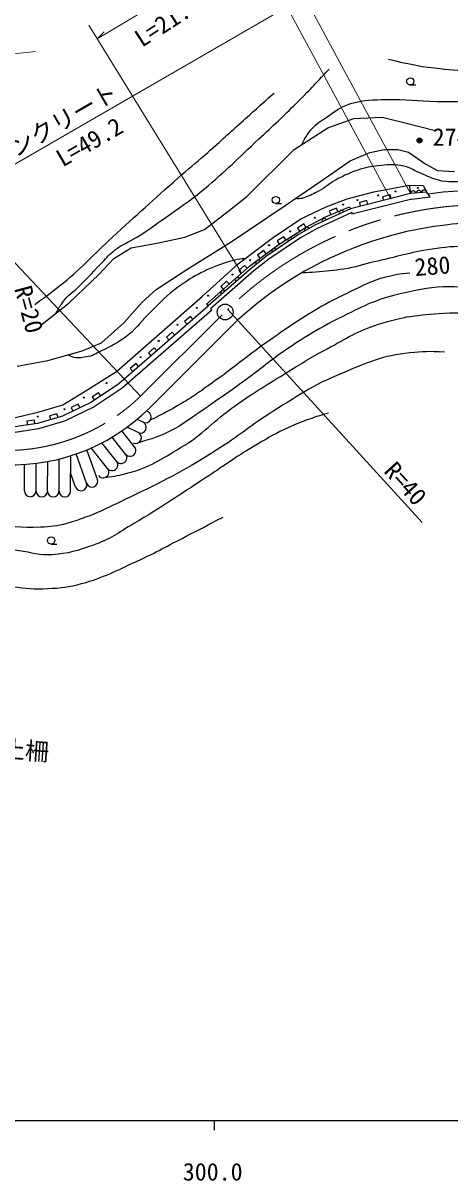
# Model space of a CAD drawing. Units: millimetres, scale not verified. Extents: x 40000 to 680000, y 20000 to 380000.
# Drawn here: x 348105 to 392543, y 198715 to 319355 of the extents above; entities that cross this region are included whole.
import ezdxf
from ezdxf.enums import TextEntityAlignment as Align

# ---------------------------------------------------------------- set-up
doc = ezdxf.new("R2010")
doc.units = ezdxf.units.MM
doc.header["$LTSCALE"] = 1000
doc.header["$PDMODE"] = 32
doc.header["$PDSIZE"] = 500
doc.linetypes.add('CHAIN', pattern=[18.5, 12, -1.5, 3.5, -1.5])
for name, color, linetype, lineweight in [('M-BGD', 7, 'Continuous', 25), ('M-BMK', 2, 'CHAIN', 13), ('M-BMK-SRVR', 3, 'Continuous', 25), ('M-STR-HTXT', 7, 'Continuous', 13), ('M-TTL-BAND', 7, 'Continuous', 25)]:
    doc.layers.add(name, color=color, linetype=linetype, lineweight=lineweight)
doc.styles.add('ＭＳ ゴシック', font='')
doc.styles.get('ＭＳ ゴシック').set_extended_font_data('MS Gothic')

msp = doc.modelspace()

# ---------------------------------------------------------------- linework, layer by layer
at = {"layer": 'M-BGD'}
for p, q in [((388421, 312915), (389011, 312919)), ((379831, 308460), (382532, 309415)), ((382532, 309415), (385507, 309552)), ((385507, 309552), (387908, 308979)), ((387908, 308979), (390883, 308187)), ((376337, 306195), (379831, 308460)), ((371398, 301283), (376337, 306195)), ((382179, 304991), (384198, 305865)), ((384198, 305865), (385745, 306192)), ((385745, 306192), (387127, 306192)), ((387127, 306192), (388255, 305901)), ((388255, 305901), (390056, 304664)), ((379104, 302881), (382179, 304991)), ((390056, 304664), (391257, 304009)), ((375392, 300352), (379104, 302881)), ((391257, 304009), (393022, 303882)), ((369433, 299727), (371398, 301283)), ((374413, 300553), (375003, 300557)), ((366977, 297844), (369433, 299727)), ((369771, 296568), (375392, 300352)), ((362037, 296425), (364930, 297053)), ((364930, 297053), (366977, 297844)), ((357535, 294815), (359363, 295934)), ((359363, 295934), (362037, 296425)), ((365168, 293675), (369771, 296568)), ((346175, 295515), (360332, 280478)), ((355979, 293151), (357535, 294815)), ((361966, 291583), (365168, 293675)), ((352895, 290203), (355979, 293151)), ((360510, 290273), (361966, 291583)), ((349948, 287884), (352895, 290203)), ((358618, 288163), (360510, 290273)), ((370430, 288389), (361289, 279266)), ((369405, 289512), (389661, 267310)), ((356253, 286052), (358618, 288163)), ((354234, 285197), (356253, 286052)), ((350668, 284196), (354234, 285197)), ((347466, 283596), (350668, 284196)), ((361108, 278862), (360951, 278937)), ((360590, 277779), (359981, 278070)), ((359712, 275194), (358384, 276862)), ((360073, 276697), (358926, 277245)), ((356896, 272951), (355197, 275085)), ((357835, 273699), (356306, 275619)), ((358773, 274446), (357368, 276212)), ((351842, 270587), (351859, 273935)), ((353042, 270581), (353061, 274275)), ((354703, 271416), (353632, 274465)), ((355836, 271813), (354753, 274894)), ((348242, 270605), (348256, 273371)), ((349442, 270599), (349457, 273486)), ((350642, 270593), (350658, 273673)), ((353571, 271018), (353052, 272496)), ((351011, 265066), (351601, 265070))]:
    msp.add_line(p, q, dxfattribs=at)
for centre, radius in [((388427, 313290), 375), ((389386, 307131), 150), ((389386, 307131), 120), ((389386, 307131), 90), ((389386, 307131), 60), ((389386, 307131), 30), ((389386, 307131), 20), ((374419, 300928), 375), ((351017, 265441), 375)]:
    msp.add_circle(centre, radius, dxfattribs=at)
for centre, radius, start, end in [((415383, 329796), 28303, 293.78867, 293.78867), ((395684, 262727), 39195, 85.64652, 97.92899), ((396588, 259905), 38673, 87.03579, 132.56217), ((395684, 262727), 39195, 125.35424, 125.35435), ((346929, 293661), 20333, 264.77925, 314.93118), ((360849, 278321), 600, 244.45494, 64.45494), ((360332, 277238), 600, 244.45494, 64.45494), ((359814, 276155), 600, 244.45494, 64.45494), ((359243, 274820), 600, 218.52164, 38.52164), ((358304, 274072), 600, 218.52164, 38.52164), ((356426, 272578), 600, 218.52164, 38.52164), ((357365, 273325), 600, 218.52164, 38.52164), ((355270, 271614), 600, 199.35899, 19.35899), ((348842, 270602), 600, 179.70768, 359.70768), ((350042, 270596), 600, 179.70768, 359.70768), ((351242, 270590), 600, 179.70768, 359.70768), ((352442, 270584), 600, 179.70768, 359.70768), ((354137, 271217), 600, 199.35899, 19.35899)]:
    msp.add_arc(centre, radius, start, end, dxfattribs=at)
for points, knots in [([(377166, 306733), (377380, 307250), (377506, 307436), (377784, 307850), (378452, 308847), (379154, 309134), (380124, 309839), (380917, 310415), (381406, 310725), (382344, 311004), (383697, 311405), (384524, 311359), (385934, 311404), (387996, 311470), (389148, 311208), (391210, 311198), (392964, 311189), (393949, 311175), (395698, 311295), (397495, 311418), (398502, 311513), (400283, 311780), (401723, 311996), (402559, 312028), (403946, 312471), (405606, 313002), (406581, 313259), (408082, 314145), (408843, 314595), (409140, 314773), (409962, 315407)], [0, 0, 0, 0, 1, 1, 1, 2, 2, 2, 3, 3, 3, 4, 4, 4, 5, 5, 5, 6, 6, 6, 7, 7, 7, 8, 8, 8, 9, 9, 9, 10, 10, 10, 10]), ([(401365, 315802), (400053, 315250), (399602, 315075), (398418, 314793), (397072, 314471), (396282, 314402), (394898, 314383), (393348, 314362), (392479, 314474), (390940, 314656), (389055, 314879), (388392, 315049), (386165, 315557)], [0, 0, 0, 0, 1, 1, 1, 2, 2, 2, 3, 3, 3, 4, 4, 4, 4]), ([(351535, 289132), (351802, 289670), (351922, 289846), (352222, 290270), (352795, 291079), (353342, 291338), (354041, 292041), (354966, 292969), (355452, 293520), (356370, 294454), (356851, 294944), (357077, 295270), (357619, 295692), (358452, 296339), (359055, 296499), (359948, 297062), (361363, 297954), (362112, 298522), (363478, 299488), (364871, 300473), (365672, 301003), (366983, 302096), (369287, 304018), (370458, 305234), (372650, 307284), (374208, 308742), (375101, 309538), (376607, 311050), (377948, 312396), (378379, 312855), (379964, 314570)], [0, 0, 0, 0, 1, 1, 1, 2, 2, 2, 3, 3, 3, 4, 4, 4, 5, 5, 5, 6, 6, 6, 7, 7, 7, 8, 8, 8, 9, 9, 9, 10, 10, 10, 10]), ([(349308, 290051), (350754, 291068), (351156, 291389), (352296, 292303), (354407, 293994), (355379, 295183), (357372, 297010), (360043, 299458), (361536, 300833), (364250, 303232), (365337, 304194), (365986, 304686), (367074, 305647), (368542, 306944), (369341, 307697), (370799, 309004), (372140, 310206), (372562, 310582), (374238, 312074)], [0, 0, 0, 0, 1, 1, 1, 2, 2, 2, 3, 3, 3, 4, 4, 4, 5, 5, 5, 6, 6, 6, 6]), ([(400210, 302071), (399150, 302418), (398784, 302507), (397845, 302671), (396447, 302916), (395631, 302729), (394213, 302799), (393101, 302854), (392452, 302726), (391368, 302980), (390632, 303153), (390267, 303405), (389567, 303690), (388853, 303980), (388501, 304294), (387748, 304454), (386837, 304648), (386292, 304613), (385364, 304527), (384522, 304448), (384040, 304387), (383236, 304127), (382186, 303787), (381616, 303524), (380646, 302999), (379950, 302622), (379650, 302260), (378948, 301895), (378341, 301579), (378005, 301383), (377359, 301155), (377221, 301106), (377140, 301092), (376995, 301070), (376782, 301038), (376694, 301051), (376442, 301067)], [0, 0, 0, 0, 1, 1, 1, 2, 2, 2, 3, 3, 3, 4, 4, 4, 5, 5, 5, 6, 6, 6, 7, 7, 7, 8, 8, 8, 9, 9, 9, 10, 10, 10, 11, 11, 11, 12, 12, 12, 12]), ([(445232, 294004), (444195, 294177), (443855, 294198), (442967, 294250), (441185, 294355), (440182, 294133), (438409, 293922), (436194, 293660), (435019, 293121), (432815, 292776), (429553, 292265), (427701, 292134), (424410, 291876), (421963, 291684), (420587, 291523), (418133, 291575), (416218, 291617), (415146, 291751), (413248, 292012), (410804, 292349), (409437, 292605), (407053, 293240), (404841, 293830), (403687, 294442), (401486, 295069), (400188, 295438), (399467, 295711), (398129, 295887), (396542, 296097), (395636, 296163), (394036, 296106), (392526, 296052), (391676, 295981), (390188, 295724), (388002, 295345), (386810, 294968), (384648, 294468), (383421, 294185), (382754, 293920), (381509, 293731), (380364, 293558), (379718, 293477), (378562, 293404), (378012, 293369), (377826, 293356), (377152, 293339)], [0, 0, 0, 0, 1, 1, 1, 2, 2, 2, 3, 3, 3, 4, 4, 4, 5, 5, 5, 6, 6, 6, 7, 7, 7, 8, 8, 8, 9, 9, 9, 10, 10, 10, 11, 11, 11, 12, 12, 12, 13, 13, 13, 14, 14, 14, 15, 15, 15, 15]), ([(371201, 294797), (370393, 294763), (369863, 294631), (369040, 294340), (366873, 293572), (365691, 292939), (363855, 291556), (362700, 290687), (362195, 290029), (361153, 289027), (360197, 288108), (359825, 287405), (358751, 286626), (357853, 285974), (357280, 285703), (356277, 285225), (355667, 284934), (355347, 284646), (354676, 284570), (354104, 284505), (353744, 284392), (353202, 284588), (353027, 284652), (352944, 284677), (352769, 284786)], [0, 0, 0, 0, 1, 1, 1, 2, 2, 2, 3, 3, 3, 4, 4, 4, 5, 5, 5, 6, 6, 6, 7, 7, 7, 8, 8, 8, 8]), ([(388392, 293319), (387223, 293201), (386830, 293126), (385854, 292882), (384333, 292502), (383557, 292031), (382143, 291354), (380986, 290800), (380325, 290509), (379223, 289853), (376680, 288339), (375310, 287398), (372898, 285684), (371102, 284407), (370188, 283566), (368389, 282294), (366897, 281239), (366088, 280601), (364513, 279674), (363302, 278960), (362864, 278727), (361339, 277975)], [0, 0, 0, 0, 1, 1, 1, 2, 2, 2, 3, 3, 3, 4, 4, 4, 5, 5, 5, 6, 6, 6, 7, 7, 7, 7]), ([(428583, 286656), (426432, 286505), (425835, 286484), (424071, 286438), (421229, 286365), (419628, 286360), (416793, 286584), (413705, 286827), (411966, 287004), (408934, 287639), (406747, 288097), (405540, 288458), (403421, 289167), (401870, 289686), (401070, 290170), (399510, 290659), (398044, 291119), (397187, 291265), (395671, 291514), (394470, 291711), (393794, 291888), (392578, 291878), (390642, 291863), (389554, 291649), (387666, 291223), (385294, 290687), (384019, 290108), (381844, 289022), (378945, 287574), (377363, 286646), (374712, 284782), (373841, 284170), (373399, 283765), (372547, 283127), (370230, 281392), (368897, 280466), (366507, 278833), (365314, 278018), (364693, 277467), (363396, 276832), (362169, 276232), (361644, 276073), (360111, 275634)], [0, 0, 0, 0, 1, 1, 1, 2, 2, 2, 3, 3, 3, 4, 4, 4, 5, 5, 5, 6, 6, 6, 7, 7, 7, 8, 8, 8, 9, 9, 9, 10, 10, 10, 11, 11, 11, 12, 12, 12, 13, 13, 13, 14, 14, 14, 14]), ([(356644, 272019), (357735, 272140), (358110, 272247), (359029, 272484), (361329, 273075), (362461, 273914), (364505, 275122), (366914, 276545), (367891, 277882), (370182, 279488), (372270, 280953), (373505, 281679), (375676, 283018), (377249, 283987), (378122, 284548), (379752, 285419), (381800, 286515), (382908, 287269), (385119, 287985), (387676, 288812), (389223, 288947), (391905, 289131), (393681, 289253), (394700, 289146), (396453, 288840), (398885, 288414), (400055, 287475), (402384, 286656), (403883, 286129), (404681, 285667), (406241, 285365), (407302, 285159), (407722, 285105), (408988, 285037)], [0, 0, 0, 0, 1, 1, 1, 2, 2, 2, 3, 3, 3, 4, 4, 4, 5, 5, 5, 6, 6, 6, 7, 7, 7, 8, 8, 8, 9, 9, 9, 10, 10, 10, 11, 11, 11, 11]), ([(391980, 285068), (390356, 285173), (389770, 285126), (388364, 284993), (385517, 284723), (383994, 283982), (381350, 282892), (378178, 281583), (376579, 280446), (373682, 278607), (371560, 277260), (370514, 276289), (368387, 274950), (365126, 272896), (363216, 271861), (359737, 270202), (357033, 268912), (355544, 268066), (352668, 267227), (351623, 266922), (350999, 266873), (349912, 266818), (347850, 266713), (346680, 266907), (344645, 267254), (342158, 267678), (340810, 268145), (338368, 268783), (336364, 269306), (335305, 269864), (333265, 270229), (330958, 270642), (329632, 270718), (327289, 270775), (324995, 270830), (323711, 270638), (321421, 270502), (319575, 270392), (318549, 270130), (316700, 270147), (315247, 270160), (314714, 270200), (312989, 270393)], [0, 0, 0, 0, 1, 1, 1, 2, 2, 2, 3, 3, 3, 4, 4, 4, 5, 5, 5, 6, 6, 6, 7, 7, 7, 8, 8, 8, 9, 9, 9, 10, 10, 10, 11, 11, 11, 12, 12, 12, 13, 13, 13, 14, 14, 14, 14]), ([(379904, 278716), (379080, 278503), (378834, 278401), (378157, 278170), (375504, 277267), (374116, 276454), (371717, 275005), (369872, 273890), (368912, 273150), (367105, 271975), (364199, 270087), (362615, 268955), (359627, 267200), (357995, 266241), (357134, 265546), (355343, 264935), (353747, 264390), (352822, 264064), (351140, 263952), (349779, 263862), (349027, 264201), (347673, 264370), (345754, 264611), (344672, 264709), (342762, 265016), (341235, 265262), (340389, 265463), (338887, 265835), (336213, 266497), (334812, 267216), (332146, 267909), (330727, 268278), (329939, 268535), (328489, 268755), (326542, 269052), (325440, 269223), (323470, 269250), (321602, 269275), (320547, 269278), (318692, 269055), (315707, 268697), (314050, 268301), (311160, 267473), (307517, 266428), (305528, 265653), (302018, 264225), (300596, 263647), (299944, 262962), (298470, 262533), (297856, 262354), (297500, 262239), (296860, 262233), (296278, 262227), (295943, 262280), (295386, 262451), (294400, 262755), (293908, 263086), (292958, 263488), (290542, 264510), (289249, 265244), (286763, 266081), (284725, 266766), (283568, 267120), (281468, 267582), (279469, 268021), (278311, 268061), (276283, 268346), (274335, 268620), (273231, 268686), (271289, 269001), (270133, 269188), (269420, 269090), (268342, 269547), (267670, 269831), (267388, 269980), (266710, 270454)], [0, 0, 0, 0, 1, 1, 1, 2, 2, 2, 3, 3, 3, 4, 4, 4, 5, 5, 5, 6, 6, 6, 7, 7, 7, 8, 8, 8, 9, 9, 9, 10, 10, 10, 11, 11, 11, 12, 12, 12, 13, 13, 13, 14, 14, 14, 15, 15, 15, 16, 16, 16, 17, 17, 17, 18, 18, 18, 19, 19, 19, 20, 20, 20, 21, 21, 21, 22, 22, 22, 23, 23, 23, 24, 24, 24, 25, 25, 25, 25]), ([(322731, 267964), (324576, 267772), (325160, 267674), (326688, 267336), (328930, 266841), (330099, 266241), (332255, 265453), (334273, 264716), (335334, 264124), (337359, 263406), (339510, 262644), (340728, 262249), (342926, 261633), (344499, 261191), (345378, 260907), (346992, 260650), (348416, 260423), (349237, 260353), (350676, 260432), (352064, 260508), (352857, 260578), (354197, 260950), (356546, 261603), (357766, 262280), (359982, 263297), (362014, 264230), (363097, 264868), (365085, 265890), (366591, 266663), (367064, 266908), (368933, 267882)], [0, 0, 0, 0, 1, 1, 1, 2, 2, 2, 3, 3, 3, 4, 4, 4, 5, 5, 5, 6, 6, 6, 7, 7, 7, 8, 8, 8, 9, 9, 9, 10, 10, 10, 10])]:
    msp.add_open_spline(points, degree=3, knots=knots, dxfattribs=at)
msp.add_point((389386, 307131), dxfattribs=at)
at = {"layer": 'M-BMK'}
msp.add_line((360332, 280478), (369405, 289512), dxfattribs=at)
for centre, radius, start, end in [((396221, 262092), 38352, 86.33213, 134.36111), ((346314, 295027), 20204, 266.73943, 313.9352)]:
    msp.add_arc(centre, radius, start, end, dxfattribs=at)
at = {"layer": 'M-BMK-SRVR'}
msp.add_circle((369143, 289251), 824, dxfattribs=at)
at = {"layer": 'M-STR-HTXT'}
for p, q in [((386401, 300996), (371596, 328474)), ((355824, 317728), (372137, 327469)), ((388453, 301594), (376566, 323657)), ((340112, 300535), (377399, 322110)), ((354955, 319138), (370791, 293437)), ((355824, 317728), (356524, 318448)), ((313365, 312506), (349388, 316395))]:
    msp.add_line(p, q, dxfattribs=at)
at = {"layer": 'M-TTL-BAND'}
for p, q in [((381861, 301038), (384618, 301777)), ((384618, 301777), (388297, 302486)), ((388297, 302486), (388453, 301594)), ((388297, 302486), (389779, 302450)), ((390145, 301736), (388453, 301594)), ((389779, 302450), (390145, 301736)), ((390483, 301256), (390145, 301736)), ((379652, 300225), (381861, 301038)), ((388453, 301594), (382200, 300019)), ((388599, 301012), (382346, 299437)), ((383894, 300858), (383118, 300663)), ((383118, 300663), (383216, 300275)), ((383992, 300470), (383894, 300858)), ((386318, 301469), (385543, 301273)), ((385543, 301273), (385640, 300886)), ((386416, 301081), (386318, 301469)), ((388599, 301012), (390483, 301256)), ((377011, 298962), (379652, 300225)), ((382200, 300019), (378545, 298323)), ((382324, 299636), (378728, 297966)), ((379596, 299180), (382086, 300225)), ((380724, 300087), (379986, 299777)), ((379986, 299777), (380141, 299409)), ((380878, 299718), (380724, 300087)), ((382086, 300225), (382200, 300019)), ((382324, 299636), (382346, 299437)), ((374054, 296959), (377011, 298962)), ((374653, 296262), (377591, 298111)), ((377354, 298434), (376677, 298008)), ((376677, 298008), (376890, 297670)), ((378545, 298323), (376779, 297333)), ((377567, 298096), (377354, 298434)), ((377591, 298111), (379596, 299180)), ((370495, 294262), (374054, 296959)), ((376779, 297333), (373463, 295090)), ((376989, 296992), (373699, 294766)), ((375238, 297102), (374561, 296676)), ((375451, 296764), (375238, 297102)), ((378728, 297966), (376989, 296992)), ((371689, 294041), (374653, 296262)), ((373167, 295648), (372527, 295168)), ((373407, 295328), (373167, 295648)), ((374561, 296676), (374774, 296338)), ((373463, 295090), (371869, 293836)), ((373699, 294766), (372125, 293528)), ((372527, 295168), (372767, 294848)), ((366780, 290897), (370495, 294262)), ((367194, 290077), (371689, 294041)), ((371869, 293836), (367358, 289890)), ((372125, 293528), (367622, 289590)), ((371160, 294107), (370559, 293578)), ((370559, 293578), (370824, 293278)), ((371424, 293807), (371160, 294107)), ((369284, 292453), (368684, 291924)), ((369549, 292153), (369284, 292453)), ((357823, 283056), (366780, 290897)), ((368684, 291924), (368949, 291624)), ((367371, 289875), (362061, 285255)), ((367194, 290077), (367371, 289875)), ((367622, 289590), (367747, 289447)), ((367747, 289447), (362435, 284825)), ((365524, 288799), (364921, 288273)), ((365787, 288497), (365524, 288799)), ((363638, 287157), (363035, 286632)), ((363901, 286856), (363638, 287157)), ((364921, 288273), (365183, 287972)), ((363035, 286632), (363297, 286331)), ((362061, 285255), (358060, 281779)), ((362435, 284825), (358408, 281325)), ((361753, 285517), (361149, 284992)), ((361149, 284992), (361411, 284690)), ((362015, 285215), (361753, 285517)), ((359865, 283877), (359262, 283352)), ((360128, 283575), (359865, 283877)), ((354556, 281012), (357823, 283056)), ((359262, 283352), (359524, 283050)), ((358060, 281779), (355221, 279869)), ((358408, 281325), (355506, 279373)), ((352245, 279582), (354556, 281012)), ((355961, 280848), (355297, 280402)), ((355297, 280402), (355520, 280070)), ((356184, 280516), (355961, 280848)), ((346591, 278080), (349769, 278856)), ((349769, 278856), (352245, 279582)), ((355221, 279869), (352200, 278408)), ((355506, 279373), (352407, 277875)), ((353841, 279646), (353121, 279297)), ((353121, 279297), (353295, 278937)), ((354015, 279285), (353841, 279646)), ((349591, 277634), (346742, 277205)), ((349272, 277990), (348481, 277871)), ((348481, 277871), (348541, 277476)), ((349332, 277595), (349272, 277990)), ((352200, 278408), (349591, 277634)), ((352407, 277875), (349715, 277076)), ((351623, 278654), (350856, 278426)), ((350856, 278426), (350969, 278043)), ((351736, 278270), (351623, 278654)), ((349715, 277076), (346827, 276641)), ((40000, 205000), (579000, 205000)), ((368000, 205000), (368000, 204000))]:
    msp.add_line(p, q, dxfattribs=at)
for centre in [(386897, 301828), (389203, 302186), (381439, 300443), (382938, 300911), (385085, 301404), (378489, 299081), (375928, 297646), (373709, 296213), (371750, 294646), (369910, 293150), (367371, 290957), (366189, 289677), (364176, 287923), (362218, 286242), (360330, 284550), (356774, 281852), (354409, 280333), (352399, 279122), (349643, 278361)]:
    msp.add_circle(centre, 50, dxfattribs=at)
for centre, radius, start, end in [((388738, 301583), 285, 11.83653, 177.71303), ((389301, 301630), 285, 11.83653, 177.71303), ((389865, 301677), 285, 11.83653, 177.71303), ((381279, 299592), 250, 24.89969, 204.89969), ((377662, 297828), 250, 29.26117, 209.26117), ((379465, 298750), 250, 24.89969, 204.89969), ((375912, 296745), 250, 34.1716, 214.1716), ((374257, 295621), 250, 34.1716, 214.1716), ((372585, 294395), 250, 38.36201, 217.4789), ((370448, 292593), 250, 41.17123, 221.17123), ((368942, 291276), 250, 41.17123, 221.17123)]:
    msp.add_arc(centre, radius, start, end, dxfattribs=at)

# ---------------------------------------------------------------- texts
at = {"layer": 'M-BGD', "style": 'ＭＳ ゴシック'}
msp.add_text('274.8', height=1833, dxfattribs=at).set_placement((390751, 306021), align=Align.BOTTOM_LEFT)
for s, rotation, p in [('280', 4.365, (388978, 292451)), ('R=20', 285.101, (346640, 291556)), ('R=40', 312.375, (385169, 272233))]:
    msp.add_text(s, height=1833, rotation=rotation, dxfattribs=at).set_placement(p, align=Align.BOTTOM_LEFT)
at = {"layer": 'M-STR-HTXT', "style": 'ＭＳ ゴシック'}
for s, rotation, p in [('L=21.0', 32.776, (360778, 316319)), ('コンクリート', 30.054, (345436, 303616)), ('L=49.2', 30.054, (352498, 303835)), ('落石防止柵', 356.031, (338227, 242797))]:
    msp.add_text(s, height=1833, rotation=rotation, dxfattribs=at).set_placement(p, align=Align.BOTTOM_LEFT)
at = {"layer": 'M-TTL-BAND', "style": 'ＭＳ ゴシック'}
msp.add_text('300.0', height=1833, dxfattribs=at).set_placement((367844, 198195), align=Align.BOTTOM_CENTER)

doc.saveas('drawing.dxf')
